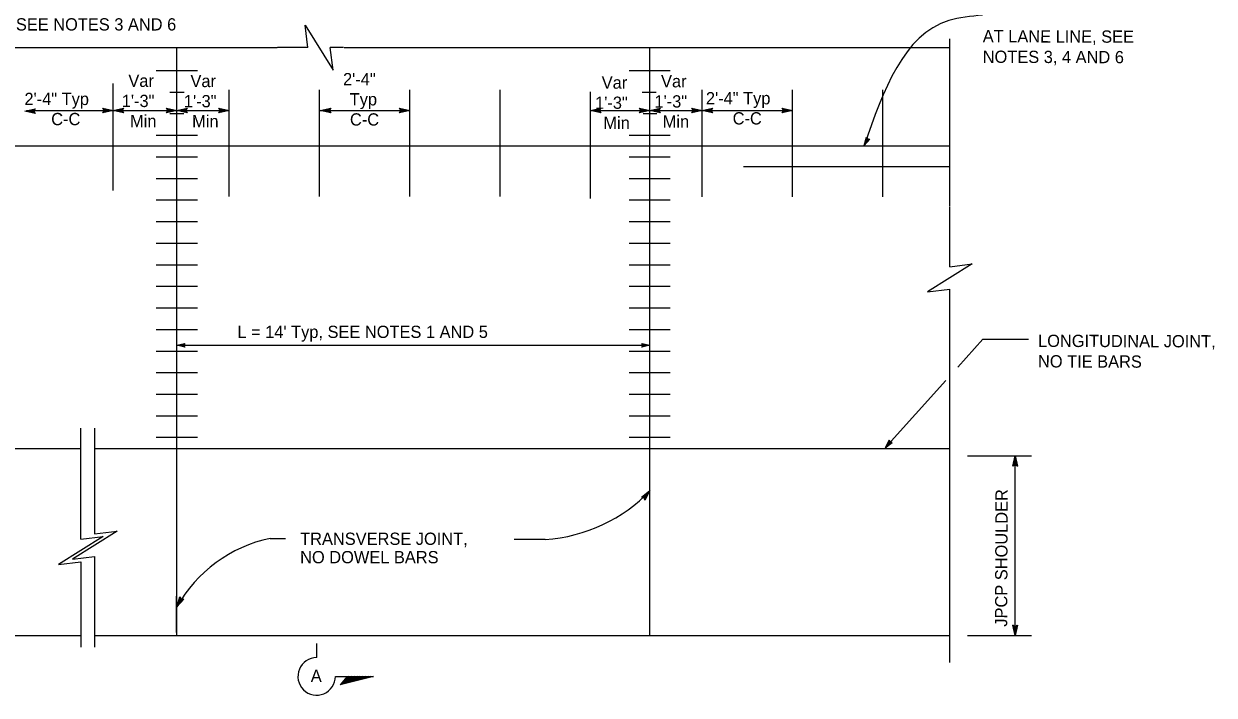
# Model space of a CAD drawing. Extents: x -894 to 866, y -476 to 714.
# Drawn here: x -435 to 245, y -139 to 245 of the extents above; entities that cross this region are included whole.
import ezdxf

# ---------------------------------------------------------------- set-up
doc = ezdxf.new("R2010")
doc.units = 0
for name, color, linetype in [('22 Misc Cnst Det', 7, 'Continuous'), ('56 Stage 3 Anno', 7, 'Continuous'), ('57 Undefined', 7, 'Continuous'), ('60 Nongeo Data', 7, 'Continuous')]:
    doc.layers.add(name, color=color, linetype=linetype)

msp = doc.modelspace()

# ---------------------------------------------------------------- linework, layer by layer
at = {"layer": '22 Misc Cnst Det'}
for p, q in [((-267.74, -117.12), (-267.74, -108.97)), ((-257.03, -127.83), (-235.32, -127.83)), ((-235.32, -127.83), (-254.27, -132.67)), ((-250.35, -127.83), (-254.27, -132.67)), ((-236.88, -127.83), (-253.86, -132.16)), ((-238.44, -127.83), (-253.46, -131.66)), ((-239.99, -127.83), (-253.05, -131.16)), ((-241.55, -127.83), (-252.65, -130.66)), ((-243.11, -127.83), (-252.24, -130.16)), ((-244.67, -127.83), (-251.84, -129.66)), ((-246.23, -127.83), (-251.43, -129.16)), ((-247.79, -127.83), (-251.02, -128.66)), ((-249.34, -127.83), (-250.62, -128.16))]:
    msp.add_line(p, q, dxfattribs=at)
msp.add_arc((-267.74, -127.83), 10.72, 89.99947, 359.99996, dxfattribs=at)
at = {"layer": '56 Stage 3 Anno'}
for p, q in [((-434.49, 194.83), (-428.49, 196.16)), ((-428.49, 193.49), (-434.49, 194.83)), ((-434.49, 194.83), (-434.49, 194.83)), ((-433.48, 195.28), (-384.01, 195.28)), ((-428.71, 193.84), (-433.11, 194.83)), ((-433.1, 194.83), (-428.73, 195.8)), ((-431.73, 194.83), (-428.91, 195.45)), ((-428.94, 194.2), (-431.73, 194.83)), ((-430.35, 194.82), (-429.14, 195.09)), ((-429.12, 194.55), (-430.35, 194.82)), ((-428.49, 196.16), (-429.29, 194.83)), ((-429.29, 194.83), (-428.49, 193.49)), ((-428.49, 196.16), (-428.49, 196.16)), ((-428.49, 193.49), (-428.49, 193.49)), ((-384.01, 195.25), (-347.59, 195.25)), ((-347.59, 195.25), (-317.67, 195.25)), ((-265.71, 195.25), (-259.71, 196.58)), ((-265.71, 195.25), (-214.52, 195.25)), ((-259.71, 193.91), (-265.71, 195.25)), ((-265.71, 195.25), (-265.71, 195.25)), ((-259.92, 194.27), (-264.33, 195.25)), ((-264.32, 195.26), (-259.94, 196.22)), ((-262.95, 195.25), (-260.12, 195.88)), ((-260.16, 194.63), (-262.95, 195.25)), ((-261.56, 195.25), (-260.36, 195.52)), ((-260.33, 194.98), (-261.56, 195.25)), ((-259.71, 196.58), (-260.51, 195.25)), ((-260.51, 195.25), (-259.71, 193.91)), ((-259.71, 196.58), (-259.71, 196.58)), ((-259.71, 193.91), (-259.71, 193.91)), ((-219.72, 195.25), (-220.52, 196.59)), ((-220.52, 196.59), (-220.52, 196.59)), ((-220.52, 196.59), (-214.52, 195.25)), ((-214.52, 195.25), (-220.52, 193.92)), ((-220.52, 193.92), (-219.72, 195.25)), ((-220.52, 193.92), (-220.52, 193.92)), ((-220.31, 196.24), (-215.9, 195.25)), ((-215.92, 195.25), (-220.29, 194.28)), ((-217.29, 195.26), (-220.11, 194.63)), ((-220.07, 195.88), (-217.29, 195.26)), ((-219.9, 195.53), (-218.67, 195.26)), ((-218.67, 195.26), (-219.88, 194.99)), ((-214.52, 195.25), (-214.52, 195.25)), ((-111.38, 195.25), (-77.54, 195.25)), ((-77.54, 195.25), (-47.69, 195.25)), ((-47.69, 195.25), (3.88, 195.25)), ((44.82, 175.3), (46.27, 180)), ((48.12, 178.94), (44.82, 175.3)), ((47.79, 178.93), (45.36, 176.26)), ((45.37, 176.27), (46.43, 179.69)), ((45.91, 177.22), (46.6, 179.43)), ((47.45, 178.91), (45.91, 177.22)), ((46.27, 180), (46.27, 180)), ((46.27, 180), (46.88, 178.92)), ((46.46, 178.18), (46.75, 179.13)), ((47.14, 178.93), (46.46, 178.18)), ((46.88, 178.92), (48.12, 178.94)), ((48.12, 178.94), (48.12, 178.94)), ((44.82, 175.3), (44.82, 175.3)), ((-347.58, 61.22), (-343.08, 62.22)), ((-343.08, 60.21), (-347.58, 61.22)), ((-347.58, 61.22), (-347.58, 61.22)), ((-343.24, 60.48), (-346.54, 61.22)), ((-346.53, 61.22), (-343.25, 61.95)), ((-345.5, 61.22), (-343.39, 61.69)), ((-343.41, 60.75), (-345.5, 61.22)), ((-344.47, 61.22), (-343.56, 61.42)), ((-343.55, 61.01), (-344.47, 61.22)), ((-343.08, 62.22), (-343.68, 61.22)), ((-343.68, 61.22), (-343.08, 60.21)), ((-343.08, 62.22), (-343.08, 62.22)), ((-81.44, 61.21), (-82.04, 62.22)), ((-82.04, 62.22), (-82.04, 62.22)), ((-82.04, 62.22), (-77.54, 61.21)), ((-77.54, 61.21), (-82.04, 60.22)), ((-82.04, 60.22), (-81.44, 61.21)), ((-81.88, 61.95), (-78.58, 61.21)), ((-78.59, 61.21), (-81.87, 60.49)), ((-79.62, 61.22), (-81.74, 60.75)), ((-81.71, 61.68), (-79.62, 61.22)), ((-81.57, 61.42), (-80.65, 61.22)), ((-80.65, 61.22), (-81.56, 61.02)), ((-77.54, 61.21), (-77.54, 61.21)), ((-343.08, 60.21), (-343.08, 60.21)), ((-82.04, 60.22), (-82.04, 60.22)), ((-394.66, 13.95), (-394.66, -46.48)), ((59.2, 7.07), (56.87, 2.74)), ((59.59, 5.89), (59.2, 7.07)), ((59.2, 7.07), (59.2, 7.07)), ((56.87, 2.74), (60.82, 5.67)), ((56.87, 2.74), (56.87, 2.74)), ((59.3, 6.75), (57.59, 3.58)), ((57.6, 3.58), (60.47, 5.72)), ((59.4, 6.42), (58.31, 4.41)), ((58.31, 4.41), (60.17, 5.79)), ((59.52, 6.14), (59.04, 5.25)), ((59.04, 5.25), (59.83, 5.84)), ((60.82, 5.67), (59.59, 5.89)), ((60.82, 5.67), (60.82, 5.67)), ((-394.71, -59.28), (-394.71, -111.2)), ((-402.45, -62.36), (-402.45, -111.2))]:
    msp.add_line(p, q, dxfattribs=at)
for points in [[(-389.91, 196.6), (-384.01, 195.28), (-389.91, 193.97), (-389.7, 194.32), (-385.38, 195.27), (-389.7, 196.25), (-389.49, 195.9), (-386.73, 195.28), (-389.49, 194.67), (-389.28, 195.01), (-388.09, 195.28), (-389.29, 195.55), (-389.12, 195.28), (-389.91, 193.97), (-389.12, 195.28)], [(-378.1, 193.93), (-384.01, 195.25), (-378.1, 196.56), (-378.31, 196.21), (-382.64, 195.26), (-378.31, 194.28), (-378.52, 194.63), (-381.29, 195.25), (-378.52, 195.86), (-378.73, 195.52), (-379.93, 195.25), (-378.73, 194.98), (-378.89, 195.25), (-378.1, 196.56), (-378.89, 195.25)], [(-353.5, 196.57), (-347.59, 195.25), (-353.5, 193.94), (-353.29, 194.29), (-348.96, 195.25), (-353.29, 196.22), (-353.08, 195.87), (-350.31, 195.26), (-353.08, 194.64), (-352.87, 194.99), (-351.67, 195.26), (-352.87, 195.52), (-352.71, 195.25), (-353.5, 193.94), (-352.71, 195.25)], [(-341.69, 193.93), (-347.59, 195.25), (-341.69, 196.56), (-341.9, 196.21), (-346.22, 195.26), (-341.9, 194.28), (-342.1, 194.63), (-344.87, 195.25), (-342.11, 195.86), (-342.32, 195.52), (-343.51, 195.25), (-342.31, 194.98), (-342.47, 195.25), (-341.69, 196.56), (-342.47, 195.25)], [(-323.57, 196.57), (-317.67, 195.25), (-323.57, 193.94), (-323.36, 194.29), (-319.04, 195.25), (-323.36, 196.22), (-323.16, 195.87), (-320.39, 195.26), (-323.15, 194.64), (-322.94, 194.99), (-321.75, 195.26), (-322.95, 195.52), (-322.79, 195.25), (-323.57, 193.94), (-322.79, 195.25)], [(-105.48, 193.93), (-111.38, 195.25), (-105.47, 196.56), (-105.69, 196.21), (-110.01, 195.26), (-105.68, 194.28), (-105.89, 194.63), (-108.66, 195.25), (-105.89, 195.86), (-106.11, 195.52), (-107.3, 195.25), (-106.1, 194.98), (-106.26, 195.25), (-105.47, 196.56), (-106.26, 195.25)], [(-83.45, 196.57), (-77.54, 195.25), (-83.45, 193.94), (-83.24, 194.29), (-78.91, 195.25), (-83.24, 196.22), (-83.03, 195.87), (-80.26, 195.26), (-83.03, 194.64), (-82.82, 194.99), (-81.62, 195.26), (-82.82, 195.52), (-82.66, 195.25), (-83.45, 193.94), (-82.66, 195.25)], [(-71.63, 193.93), (-77.54, 195.25), (-71.63, 196.56), (-71.84, 196.21), (-76.17, 195.26), (-71.84, 194.28), (-72.05, 194.63), (-74.82, 195.25), (-72.05, 195.86), (-72.26, 195.52), (-73.46, 195.25), (-72.26, 194.98), (-72.42, 195.25), (-71.63, 196.56), (-72.42, 195.25)], [(-53.6, 196.57), (-47.69, 195.25), (-53.6, 193.94), (-53.39, 194.29), (-49.06, 195.25), (-53.39, 196.22), (-53.18, 195.87), (-50.41, 195.26), (-53.18, 194.64), (-52.97, 194.99), (-51.77, 195.26), (-52.97, 195.52), (-52.81, 195.25), (-53.6, 193.94), (-52.81, 195.25)], [(-41.79, 193.93), (-47.69, 195.25), (-41.79, 196.56), (-42, 196.21), (-46.32, 195.26), (-42, 194.28), (-42.2, 194.63), (-44.97, 195.25), (-42.21, 195.86), (-42.42, 195.52), (-43.61, 195.25), (-42.41, 194.98), (-42.58, 195.25), (-41.79, 196.56), (-42.58, 195.25)], [(-2.03, 196.57), (3.88, 195.25), (-2.03, 193.94), (-1.82, 194.29), (2.51, 195.25), (-1.82, 196.22), (-1.61, 195.87), (1.16, 195.26), (-1.61, 194.64), (-1.4, 194.99), (-0.2, 195.26), (-1.4, 195.52), (-1.24, 195.25), (-2.03, 193.94), (-1.24, 195.25)], [(-82.32, -25.47), (-77.54, -21.77), (-80.3, -27.15), (-80.43, -26.76), (-78.41, -22.82), (-81.92, -25.53), (-81.52, -25.6), (-79.27, -23.86), (-80.57, -26.38), (-80.7, -26), (-80.14, -24.9), (-81.11, -25.66), (-80.8, -25.71), (-80.3, -27.15), (-80.8, -25.71)], [(-343.54, -83.68), (-347.58, -88.18), (-345.83, -82.39), (-345.63, -82.75), (-346.91, -86.99), (-343.95, -83.69), (-344.35, -83.7), (-346.24, -85.81), (-345.43, -83.1), (-345.23, -83.45), (-345.58, -84.63), (-344.76, -83.71), (-345.07, -83.72), (-345.83, -82.39), (-345.07, -83.72)]]:
    msp.add_lwpolyline(points, close=True, dxfattribs=at)
at = {"layer": '60 Nongeo Data'}
for p, q in [((-657.74, 231.16), (-290.32, 231.16)), ((-347.59, -104.51), (-347.59, 231.16)), ((-347.59, 2.35), (-347.59, 231.16)), ((-272.8, 231.16), (-290.16, 231.16)), ((-252.35, 231.16), (-260, 231.16)), ((-252.15, 231.16), (93.8, 231.16)), ((-77.54, -104.51), (-77.54, 231.16)), ((-77.54, 2.35), (-77.54, 231.16)), ((93.8, 140.39), (93.8, 236.16)), ((-359.41, 218.12), (-335.89, 218.12)), ((-89.36, 218.12), (-65.84, 218.12)), ((-384.01, 149.65), (-384.01, 210.64)), ((-351.51, 205.8), (-343.35, 205.8)), ((-317.67, 146.12), (-317.67, 207.12)), ((-266.1, 146.12), (-266.1, 207.12)), ((-214.52, 146.12), (-214.52, 207.12)), ((-162.95, 146.12), (-162.95, 207.12)), ((-111.38, 144.99), (-111.38, 205.99)), ((-81.98, 205.8), (-73.91, 205.8)), ((-47.69, 145.97), (-47.69, 206.97)), ((3.88, 145.97), (3.88, 206.97)), ((55.45, 145.97), (55.45, 206.97)), ((-351.51, 193.48), (-343.7, 193.48)), ((-81.26, 193.48), (-73.55, 193.48)), ((-359.41, 181.16), (-335.89, 181.16)), ((-89.36, 181.16), (-65.84, 181.16)), ((-657.74, 175.16), (93.8, 175.16)), ((-28.53, 175.16), (-0.97, 175.16)), ((-28.53, 175.16), (-0.97, 175.16)), ((-359.41, 168.84), (-335.89, 168.84)), ((-89.36, 168.84), (-65.84, 168.84)), ((-24.1, 163.36), (93.8, 163.36)), ((-359.41, 156.52), (-335.89, 156.52)), ((-89.36, 156.52), (-65.84, 156.52)), ((-359.41, 144.2), (-335.89, 144.2)), ((-89.36, 144.2), (-65.84, 144.2)), ((93.8, 106.09), (93.8, 139.99)), ((-359.41, 131.88), (-335.89, 131.88)), ((-89.36, 131.88), (-65.84, 131.88)), ((-359.41, 119.56), (-335.89, 119.56)), ((-89.36, 119.56), (-65.84, 119.56)), ((-359.41, 107.24), (-335.89, 107.24)), ((-89.36, 107.24), (-65.84, 107.24)), ((-359.41, 94.91), (-335.89, 94.91)), ((-89.36, 94.91), (-65.84, 94.91)), ((93.8, 85.64), (93.8, 93.29)), ((-359.41, 82.59), (-335.89, 82.59)), ((-89.36, 82.59), (-65.84, 82.59)), ((93.8, -119.96), (93.8, 85.77)), ((-359.41, 70.27), (-335.89, 70.27)), ((-89.36, 70.27), (-65.84, 70.27)), ((-347.59, 61.22), (-77.54, 61.22)), ((112.63, 64.62), (98.3, 48.72)), ((112.63, 64.62), (138.69, 64.62)), ((-359.41, 57.95), (-335.89, 57.95)), ((-89.36, 57.95), (-65.84, 57.95)), ((-359.41, 45.63), (-335.89, 45.63)), ((-89.36, 45.63), (-65.84, 45.63)), ((91.41, 41.07), (56.85, 2.72)), ((-359.41, 33.31), (-335.89, 33.31)), ((-89.36, 33.31), (-65.84, 33.31)), ((-359.41, 20.99), (-335.89, 20.99)), ((-89.36, 20.99), (-65.84, 20.99)), ((-402.42, -49.55), (-402.42, 13.95)), ((-359.41, 8.67), (-335.89, 8.67)), ((-89.36, 8.67), (-65.84, 8.67)), ((-657.74, 2.35), (-402.42, 2.35)), ((-394.66, 2.35), (93.8, 2.35)), ((103.8, -1.84), (140.36, -1.84)), ((131.04, -104.51), (131.04, -1.84)), ((-294.4, -49.01), (-285.48, -49.01)), ((-137.3, -49.71), (-154.91, -49.71)), ((-347.83, -79.97), (-347.83, -103.52)), ((-77.78, -79.97), (-77.78, -103.52)), ((-348.06, -81.96), (-348.06, -102.72)), ((-657.74, -104.51), (-402.45, -104.51)), ((-394.71, -104.51), (93.8, -104.51)), ((103.8, -104.51), (140.36, -104.51))]:
    msp.add_line(p, q, dxfattribs=at)
for points in [[(-272.8, 231.16), (-274.4, 243.96), (-258.4, 218.36), (-260, 231.16)], [(93.8, 106.09), (106.6, 107.69), (81, 91.69), (93.8, 93.29)], [(-394.71, -46.48), (-381.66, -44.85), (-407.26, -60.85), (-394.71, -59.28)], [(-402.42, -49.55), (-389.62, -47.95), (-415.22, -63.95), (-402.42, -62.35)]]:
    msp.add_lwpolyline(points, dxfattribs=at)
for points in [[(129.72, -7.74), (131.04, -1.84), (132.35, -7.74), (132, -7.53), (131.05, -3.21), (130.07, -7.53), (130.42, -7.33), (131.04, -4.56), (131.65, -7.32), (131.3, -7.11), (131.04, -5.92), (130.77, -7.12), (131.04, -6.96), (132.35, -7.74), (131.04, -6.96)], [(132.36, -98.61), (131.04, -104.51), (129.73, -98.61), (130.08, -98.82), (131.04, -103.14), (132.01, -98.82), (131.66, -99.03), (131.04, -101.79), (130.43, -99.03), (130.78, -99.24), (131.05, -100.43), (131.31, -99.23), (131.04, -99.4), (129.73, -98.61), (131.04, -99.4)]]:
    msp.add_lwpolyline(points, close=True, dxfattribs=at)
msp.add_arc((-277.7, -127.36), 80.11, 102.03354, 150.72504, dxfattribs=at)
msp.add_ellipse((-144.37, 27.95), major_axis=(86.8, 0), ratio=0.89764, start_param=4.794012, end_param=5.591196, dxfattribs=at)
msp.add_spline([(112.35, 249.68), (93.3, 246.63), (44.84, 175.22)], degree=3, dxfattribs=at)

# ---------------------------------------------------------------- texts
at = {"layer": '57 Undefined'}
for s, p in [('TIE BARS Typ, SEE NOTES 3 AND 6', (-505.56, 240.93)), ('Var', (-375.27, 208.73)), ('Var', (-339.82, 208.6)), ('2\'-4"', (-252.7, 209.66)), ('Var', (-104.99, 207.71)), ('Var', (-71.11, 208.46)), ('2\'-4" Typ', (-434.62, 198.37)), ('1\'-3"', (-379.03, 197.23)), ('1\'-3"', (-343.58, 197.1)), ('Typ', (-248.88, 198.16)), ('1\'-3"', (-74.86, 196.96)), ('2\'-4" Typ', (-45.5, 198.77)), ('1\'-3"', (-108.74, 196.21)), ('C-C', (-419.34, 186.87)), ('Min', (-374.31, 185.73)), ('Min', (-338.86, 185.6)), ('C-C', (-248.75, 186.66)), ('Min', (-104.03, 184.71)), ('Min', (-70.15, 185.46)), ('C-C', (-30.22, 187.27)), ("L = 14' Typ, SEE NOTES 1 AND 5", (-313.03, 65.39)), ('TRANSVERSE JOINT,', (-277.2, -52.74)), ('NO DOWEL BARS', (-277.2, -63.24)), ('A', (-271.12, -131))]:
    msp.add_text(s, height=7, dxfattribs=at).set_placement(p)
for s, rotation, p in [('AT LANE LINE, SEE', 359.82385, (112.58, 234.18)), ('NOTES 3, 4 AND 6', 359.82385, (112.55, 222.47)), ('LONGITUDINAL JOINT,', 359.82385, (144.16, 60.29)), ('NO TIE BARS', 359.82385, (144.12, 48.59)), ('JPCP SHOULDER', 89.79184, (126.56, -99.46))]:
    msp.add_text(s, height=7, rotation=rotation, dxfattribs=at).set_placement(p)

doc.saveas('drawing.dxf')
